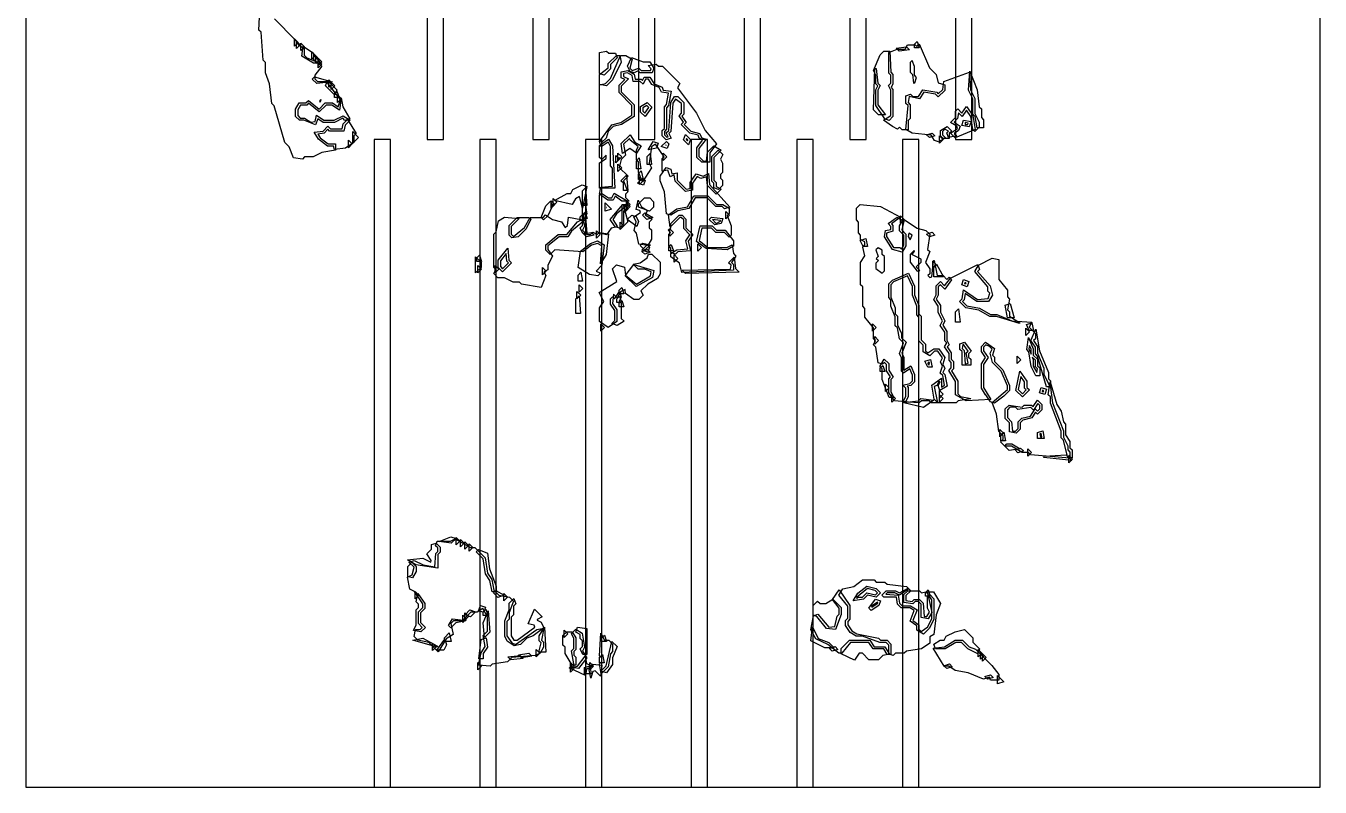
# Model space of a CAD drawing. Header units: millimetres. Extents: x 0 to 283, y 0 to 283.
# Drawn here: x 0 to 282.8, y 0 to 166.3 of the extents above; entities that cross this region are included whole.
import ezdxf

# ---------------------------------------------------------------- set-up
doc = ezdxf.new("R2010")
doc.units = ezdxf.units.MM
for name, color, linetype in [('CUT_OUTLINE', 5, 'Continuous'), ('CUT_SLOT', 1, 'Continuous'), ('ENG_D', 3, 'Continuous'), ('ENG_K', 2, 'Continuous'), ('ENG_L', 4, 'Continuous')]:
    doc.layers.add(name, color=color, linetype=linetype)

msp = doc.modelspace()

# ---------------------------------------------------------------- linework, layer by layer
at = {"layer": 'CUT_OUTLINE'}
msp.add_lwpolyline([(0, 0), (282.84, 0), (282.84, 282.84), (0, 282.84), (0, 0)], close=True, dxfattribs=at)
at = {"layer": 'CUT_SLOT'}
for points in [[(87.68, 141.42), (91.24, 141.42), (91.24, 282.84), (87.68, 282.84), (87.68, 141.42)], [(110.77, 141.42), (114.34, 141.42), (114.34, 282.84), (110.77, 282.84), (110.77, 141.42)], [(133.87, 141.42), (137.43, 141.42), (137.43, 282.84), (133.87, 282.84), (133.87, 141.42)], [(156.96, 141.42), (160.52, 141.42), (160.52, 282.84), (156.96, 282.84), (156.96, 141.42)], [(180.05, 141.42), (183.62, 141.42), (183.62, 282.84), (180.05, 282.84), (180.05, 141.42)], [(203.15, 141.42), (206.71, 141.42), (206.71, 282.84), (203.15, 282.84), (203.15, 141.42)], [(76.13, 0), (79.69, 0), (79.69, 141.42), (76.13, 141.42), (76.13, 0)], [(99.22, 0), (102.79, 0), (102.79, 141.42), (99.22, 141.42), (99.22, 0)], [(122.32, 0), (125.88, 0), (125.88, 141.42), (122.32, 141.42), (122.32, 0)], [(145.41, 0), (148.98, 0), (148.98, 141.42), (145.41, 141.42), (145.41, 0)], [(168.51, 0), (172.07, 0), (172.07, 141.42), (168.51, 141.42), (168.51, 0)], [(191.6, 0), (195.16, 0), (195.16, 141.42), (191.6, 141.42), (191.6, 0)]]:
    msp.add_lwpolyline(points, close=True, dxfattribs=at)
at = {"layer": 'ENG_D'}
for points in [[(59.49, 162.63), (58.69, 161.83), (58.69, 163.44), (59.49, 162.63)], [(59.16, 161.36), (59.16, 162.97), (59.97, 162.16), (59.16, 161.36)], [(60.91, 161.69), (60.1, 160.89), (60.1, 162.5), (60.91, 161.69)], [(60.63, 161.87), (62.63, 160.45), (64.35, 158.16), (62.87, 158.16), (60.32, 159.68), (60.63, 161.87)], [(193.07, 161.05), (190.84, 160.73), (190.18, 161.39), (192.42, 161.71), (193.07, 161.05)], [(194.22, 161.46), (194.22, 162.26), (194.79, 162.84), (195.25, 161.46), (194.22, 161.46)], [(64.68, 157.92), (63.88, 157.12), (63.88, 158.73), (64.68, 157.92)], [(129.07, 159.81), (129.83, 159.81), (130.12, 158.36), (128.18, 154.48), (126.89, 153.19), (125.39, 153.48), (125.39, 155.68), (127.28, 157.1), (127.28, 158.02), (129.07, 159.81)], [(132.95, 156.02), (132.06, 156.31), (131.5, 157.44), (132.34, 159.4), (134.87, 158.39), (136.37, 158.39), (137.2, 157.01), (136.88, 156.03), (134.25, 156.03), (133.83, 156.46), (132.95, 156.02)], [(185.73, 152.32), (186.15, 153.16), (185.73, 153.58), (185.73, 155.51), (185.24, 156.5), (186.71, 159.94), (187.52, 160.75), (188.79, 160.75), (189.03, 156.14), (189.5, 155.66), (189.5, 153.62), (189.08, 152.78), (189.5, 152.36), (189.5, 146.51), (188.63, 145.63), (187.7, 145.94), (185.73, 148.89), (185.73, 152.32)], [(130.09, 137.09), (129.66, 135.37), (131.62, 133.41), (130.62, 132.41), (131.56, 130.05), (131.05, 129.54), (131.05, 128.79), (131.86, 127.99), (130.27, 127.99), (128.78, 129.05), (128.37, 128.22), (127.2, 128.22), (125.37, 129.53), (125.67, 131.03), (128.22, 131.27), (128.22, 135.2), (127.75, 135.67), (127.75, 139.95), (127.32, 140.81), (127.25, 140.88), (125.74, 139.88), (125.37, 140.99), (128.08, 144.69), (130.01, 145.18), (132.46, 146.74), (132.46, 148.87), (129.64, 151.69), (129.64, 153.3), (130.89, 154.56), (130.11, 154.95), (130.11, 156.23), (131.56, 156.52), (132.91, 155.71), (133.13, 154.62), (134.45, 154.62), (134.76, 154.31), (135.15, 155.09), (136.36, 155.09), (137.34, 153.63), (139.02, 152.91), (139.24, 152.24), (140.99, 151.99), (140.46, 148.85), (140.01, 148.39), (140.01, 143.68), (139.54, 143.21), (139.54, 142.46), (140.07, 141.93), (140.38, 142.03), (139.96, 142.88), (140.49, 143.41), (140.95, 149.51), (141.76, 150.85), (142.46, 150.85), (143.78, 149.53), (143.78, 146.98), (143.37, 146.58), (144.32, 145.16), (143.88, 144.72), (145.31, 143.28), (147.24, 142.8), (147.72, 141.85), (148.64, 141.54), (147.08, 139.46), (147.08, 137.75), (148.12, 136.71), (148.75, 136.71), (148.97, 138.7), (150.34, 140.07), (151.94, 139.11), (150.38, 137.55), (150.38, 132.56), (150.85, 132.09), (150.85, 131.2), (151.95, 130.64), (150.85, 129.54), (148.97, 131.41), (148.76, 133.33), (147.53, 132.92), (146.68, 133.34), (145.66, 131.92), (145.66, 130.39), (144.17, 130.09), (141.91, 132.35), (141.71, 133.76), (140.81, 133.31), (140.32, 134.79), (139.06, 134.53), (139.06, 137.28), (139.47, 137.68), (137.58, 140.4), (136.69, 139.86), (136.24, 136.28), (136.74, 135.28), (134.78, 132.2), (133.88, 134.3), (133.88, 136.61), (133.41, 137.08), (133.41, 139.12), (133.82, 139.94), (132.03, 141.28), (131.89, 141.69), (130.6, 140.4), (131.07, 138.04), (130.11, 137.08), (130.09, 137.09)], [(200.96, 141.85), (199.43, 140.93), (198.54, 141.23), (197.85, 142.38), (193.67, 142.84), (192.32, 143.65), (192.8, 148.88), (192.33, 149.34), (192.33, 151.02), (193.34, 151.35), (193.84, 150.85), (195.04, 150.85), (195.99, 152.29), (199.05, 151.78), (199.4, 151.42), (200.36, 152.37), (200.6, 154.09), (206.22, 156.13), (206.47, 152.33), (207.42, 150.43), (207.42, 147.13), (208.36, 145.25), (208.36, 144.15), (207.42, 143.21), (206.96, 143.67), (206.49, 146.51), (205.54, 147.84), (204.63, 146.47), (203.81, 147.29), (203.63, 146.02), (202.84, 145.23), (204.16, 144.35), (203.84, 143.39), (202.85, 142.79), (203.42, 142.22), (201.6, 141.86), (201.26, 142.9), (201.62, 143.26), (200.85, 143.72), (200.35, 143.21), (200.35, 142.46), (200.96, 141.85)], [(66.94, 154.07), (66.93, 154.04), (63.55, 153.67), (62.6, 154.62), (63.1, 155.12), (66.94, 154.07)], [(65.49, 153.14), (65.89, 154.35), (67.92, 152.33), (67.51, 151.12), (65.49, 153.14)], [(64.98, 145.19), (63.77, 146), (63.31, 144.65), (60.77, 145.66), (59.77, 145.66), (58.93, 146.51), (58.93, 148.09), (59.73, 149.44), (61.18, 149.44), (61.74, 149.99), (64.09, 148.1), (65.43, 149.44), (67.01, 149.44), (68.23, 148.62), (68.88, 150.59), (69.28, 148.58), (70.83, 146), (69.7, 145.63), (69.25, 146.08), (67.47, 145.19), (64.98, 145.19)], [(67.41, 151.42), (67.99, 151.99), (68.44, 150.61), (67.41, 150.61), (67.41, 151.42)], [(68.92, 150.38), (68.12, 149.57), (68.12, 151.18), (68.92, 150.38)], [(135.26, 147.21), (136.16, 148.47), (135.73, 148.9), (134.82, 148.36), (134.82, 147.65), (135.26, 147.21)], [(72.19, 142.8), (71.65, 142.27), (71.65, 140.83), (69.85, 139.54), (67.48, 139.28), (67.24, 140.01), (65.92, 140.01), (63.93, 141.5), (63.02, 143.02), (64.94, 143.29), (66, 144.35), (66.57, 143.78), (69.1, 143.78), (69.32, 144.84), (70.28, 145.8), (72.19, 142.8)], [(206.55, 145.37), (206.16, 144.21), (204.52, 144.54), (204.9, 145.7), (206.55, 145.37)], [(144.62, 141.15), (144.69, 141.36), (144.35, 141.69), (144.28, 141.49), (144.62, 141.15)], [(139.87, 140.24), (139.92, 140.24), (139.9, 140.28), (139.87, 140.24)], [(129.77, 137.41), (129.64, 137.55), (129.5, 137.41), (129.77, 137.41)], [(134.11, 133.27), (134.92, 132.46), (134.11, 131.66), (134.11, 133.27)], [(121.62, 130.21), (122.29, 130.87), (122.58, 127.04), (121.62, 127.04), (121.62, 130.21)], [(112.62, 124.39), (113.64, 126.94), (114.65, 127.95), (115.04, 126.79), (114.04, 124.78), (113.14, 123.88), (112.62, 124.39)], [(127.95, 126.23), (126.57, 125.77), (126.57, 127.61), (127.95, 126.23)], [(131.29, 126.47), (131.29, 128.08), (132.09, 127.28), (131.29, 126.47)], [(133.92, 118.58), (133.43, 121.03), (132.91, 121.55), (133.39, 123.48), (132.87, 124.53), (134.31, 125.49), (134.16, 125.91), (133.37, 126.18), (133.78, 128.23), (134.53, 126.74), (135.84, 125.95), (135.36, 125), (136.84, 124.02), (136.24, 123.41), (136.24, 122.19), (136.71, 121.72), (136.71, 119.67), (135.89, 118.3), (133.92, 118.58)], [(152.64, 121.15), (150.75, 121.15), (149.81, 122.09), (147.74, 122.09), (147.11, 119.36), (149.04, 117.85), (153.15, 117.85), (154.34, 118.44), (154.61, 116.55), (155.16, 116), (154.22, 114.58), (154.62, 114.18), (154.62, 112.91), (143.36, 112.42), (142.86, 114.41), (140.95, 115.85), (140.95, 116.57), (142.29, 117.37), (144.66, 117.59), (144.23, 119.31), (145.12, 120.65), (143.78, 122), (143.78, 123.88), (143.21, 124.45), (142.93, 124.45), (140.77, 122.29), (140.46, 125.03), (142.27, 126.32), (144.57, 126.78), (146, 129.16), (149.06, 129.16), (150.95, 127.28), (152.33, 127.28), (153.68, 126.47), (153.68, 125.3), (153.25, 124.87), (154.15, 122.61), (154.15, 120.58), (153.68, 120.11), (152.64, 121.15)], [(110.36, 124.03), (109.32, 121.95), (107.6, 120.23), (106.22, 119.95), (105.59, 120.58), (105.59, 122.66), (107.38, 124.45), (109.93, 124.45), (110.36, 124.03)], [(122.66, 124.22), (121.62, 124.22), (121.62, 125.02), (122.2, 125.59), (122.66, 124.22)], [(130.47, 127.28), (131.15, 127.28), (131.62, 126.81), (130.58, 125.77), (130.58, 122.94), (129.7, 122.06), (128.78, 122.37), (127.69, 124), (130.47, 127.28)], [(192.33, 120.78), (192.33, 118.26), (191.5, 116.87), (189.36, 117.41), (187.61, 120.16), (187.89, 121.59), (189.03, 121.82), (189.03, 122.47), (188.43, 123.07), (190.44, 124.5), (191.9, 123.62), (191.42, 121.69), (192.33, 120.78)], [(123.93, 121.2), (124.88, 120.73), (125.31, 121.17), (127.3, 120.88), (126.8, 116.36), (125.55, 114.28), (125.85, 118.2), (124.89, 118.77), (123.62, 118.35), (121.69, 116.9), (115.58, 117.37), (114.55, 116.34), (113.61, 117.28), (113.61, 118.43), (116.35, 120.68), (118.21, 120.68), (120.53, 123.46), (121.79, 124.09), (122.11, 122.53), (121.67, 121.67), (122.66, 120.68), (123.41, 120.68), (123.93, 121.2)], [(140.71, 121.96), (141.52, 121.15), (140.71, 120.35), (140.71, 121.96)], [(150.02, 123.97), (150.89, 123.1), (151.79, 123.64), (151.79, 123.77), (150.02, 123.97)], [(183.9, 118.09), (182.99, 118.09), (182.34, 119.4), (183.56, 119.81), (183.9, 118.09)], [(196.85, 120.78), (198.05, 121.18), (198.66, 120.58), (197.45, 120.17), (196.85, 120.78)], [(98.52, 115.59), (99.1, 116.17), (99.56, 114.79), (98.52, 114.79), (98.52, 115.59)], [(105.58, 115.13), (106.16, 114.55), (104.18, 112.57), (103.24, 113.51), (103.24, 115.1), (105.29, 117.75), (105.58, 115.13)], [(135.91, 116.85), (134.62, 117.28), (135.76, 118.42), (136.27, 117.91), (135.91, 116.85)], [(141.05, 118.52), (141.51, 117.14), (140.48, 117.14), (140.48, 117.95), (141.05, 118.52)], [(103.34, 113.14), (102.53, 112.33), (102.53, 113.94), (103.34, 113.14)], [(112.9, 113.47), (113.71, 112.67), (112.9, 111.86), (112.9, 113.47)], [(133.37, 109.31), (130.97, 111.7), (132.85, 114.12), (137.22, 112.83), (136.92, 111.34), (133.37, 109.31)], [(198.23, 113.28), (198.23, 114.88), (199.03, 114.08), (198.23, 113.28)], [(211.14, 83.98), (214.49, 86.85), (214.49, 87.63), (213.11, 90.85), (211.21, 92.75), (210.7, 94.78), (211.14, 95.65), (210.58, 96.21), (209.82, 96.59), (209.3, 96.07), (209.3, 95.3), (210.29, 93.81), (209.3, 92.32), (209.3, 87.28), (210.89, 84.64), (205.48, 84.38), (203.18, 85.66), (203.18, 88.56), (201.7, 91.02), (202.23, 91.55), (202.23, 92.77), (201.76, 93.24), (201.76, 94.68), (200.78, 96.15), (201.24, 97.06), (200.82, 97.48), (200.82, 99.39), (199.84, 100.86), (200.32, 101.82), (199.4, 103.65), (199.4, 105.05), (198.43, 106.52), (198.93, 107.54), (198.93, 109.46), (199.88, 110.41), (200.79, 109.49), (202.08, 111.2), (208.03, 114.18), (208.39, 113.07), (207.97, 112.65), (210.7, 109.48), (211.21, 107.44), (210.38, 106.07), (207.82, 106.07), (205.24, 107.78), (205.05, 106.43), (204.69, 106.07), (205.65, 105.11), (208.44, 104.64), (210.78, 103.24), (212.18, 103.24), (215.49, 101.82), (219.81, 101.57), (219.25, 100.46), (220.62, 99.09), (220.62, 97.95), (220.21, 97.55), (221.09, 96.24), (221.09, 94.8), (222.5, 91.5), (222.5, 90.09), (223.91, 87.28), (224.38, 83.97), (226.75, 77.83), (226.75, 76.42), (227.69, 74.54), (227.69, 73.64), (228.16, 73.17), (228.16, 71.87), (219.57, 72.6), (219.11, 73.07), (217.72, 73.07), (215.37, 74.48), (213.92, 74.48), (212.98, 75.42), (213.55, 75.99), (213.55, 76.74), (212.62, 77.67), (212.14, 81.49), (211.14, 83.98)], [(200.51, 111.49), (198.46, 111.49), (198.46, 113.71), (198.99, 114.23), (200.51, 111.49)], [(200.85, 91.45), (200.4, 90.56), (200.8, 90.15), (201.32, 87.56), (199.74, 86.62), (199.39, 87.7), (199.78, 88.49), (199.52, 88.57), (199.1, 87.72), (198.5, 87.52), (199.22, 83.91), (197.89, 83.91), (197.42, 84.38), (195.73, 84.38), (195.25, 83.9), (191.73, 84.17), (192.33, 85.38), (192.33, 87.11), (191.62, 87.83), (193.16, 88.13), (193.75, 88.72), (193.75, 89.99), (193.17, 91.33), (191.83, 90.44), (191.39, 90.88), (191.39, 93.75), (190.9, 94.74), (191.82, 97.05), (190.94, 97.94), (190.47, 100.29), (189.98, 100.78), (189.98, 102.72), (189.03, 105.08), (189.03, 106.44), (188.56, 106.91), (188.56, 109.93), (189.37, 110.74), (192.92, 112.27), (194.22, 109.42), (194.22, 107.53), (195.16, 105.17), (195.16, 103.34), (195.63, 102.86), (195.63, 97.68), (196.58, 96.74), (196.58, 95.32), (197.08, 94.82), (198.39, 95.7), (199.53, 95.7), (200.84, 93.85), (200.37, 92.41), (200.85, 91.45)], [(127.75, 105.52), (127.75, 106.64), (128.22, 107.11), (128.66, 106.67), (129.71, 108.25), (130.13, 106.99), (129.69, 106.11), (130.11, 105.69), (130.11, 102.39), (130.72, 101.78), (129.19, 100.86), (128.02, 101.25), (128.69, 101.92), (128.69, 104.11), (127.75, 105.52)], [(130.21, 109.1), (130.67, 107.72), (129.64, 107.72), (129.64, 108.52), (130.21, 109.1)], [(205.21, 109.9), (205.47, 109.99), (205.38, 110.25), (205.12, 110.16), (205.21, 109.9)], [(215.98, 102.53), (214.53, 102.53), (213.98, 105.28), (215.12, 105.66), (215.98, 102.53)], [(185.03, 99.6), (185.03, 101.21), (185.83, 100.41), (185.03, 99.6)], [(186.3, 97.58), (185.5, 96.78), (185.5, 98.39), (186.3, 97.58)], [(204.61, 95.77), (205.05, 95.33), (205.28, 92.44), (205.96, 92.58), (205.51, 94.83), (205.93, 95.25), (204.94, 96.64), (204.78, 96.64), (204.61, 95.77)], [(219.67, 94.56), (219.67, 95.65), (219.32, 96.48), (219.21, 95.72), (219.67, 94.56)], [(189.57, 89.54), (189.03, 89), (189.03, 86.32), (189.65, 85.09), (188.63, 85.09), (187.15, 89.05), (187.15, 91.35), (186.62, 91.89), (187.57, 93.48), (188.56, 92.49), (188.56, 91.05), (189.57, 89.54)], [(219.93, 93.93), (220.15, 93.38), (220.15, 91.98), (220.95, 90.53), (221.07, 91.37), (220.62, 91.83), (220.62, 93.24), (219.93, 93.93)], [(197.08, 92.46), (197.37, 92.17), (197.48, 92.71), (197.2, 92.8), (197.08, 92.46)], [(217.44, 89.69), (216.87, 86.82), (217.79, 85.89), (218.63, 86.74), (218.26, 87.11), (218.26, 88.55), (217.44, 89.69)], [(189.27, 84.05), (189.27, 85.66), (190.07, 84.85), (189.27, 84.05)], [(199.64, 84.99), (199.64, 86.6), (200.44, 85.8), (199.64, 84.99)], [(200.44, 84.85), (199.64, 84.05), (199.64, 85.66), (200.44, 84.85)], [(222.44, 86.42), (222.35, 86.68), (222.09, 86.59), (222.18, 86.33), (222.44, 86.42)], [(219.59, 82.95), (216.77, 82.48), (216.28, 82.97), (215.06, 82.97), (214.49, 82.4), (214.49, 80.71), (215.42, 79.78), (215.64, 77.78), (216.28, 77.78), (216.85, 78.35), (216.85, 79.76), (217.67, 80.59), (219.53, 81.05), (220.58, 82.63), (221.09, 82.12), (221.56, 82.59), (221.56, 83.34), (221.13, 83.78), (220.18, 82.36), (219.59, 82.95)], [(222, 76.53), (221.85, 77.24), (221.6, 77.15), (221.74, 76.44), (222, 76.53)], [(227.92, 70.85), (227.92, 72.46), (228.73, 71.65), (227.92, 70.85)], [(84.83, 48.01), (83.71, 49.13), (84.87, 49.52), (86.81, 48.55), (89.35, 48.12), (89.57, 51.02), (90.04, 51.48), (90.04, 52.23), (89.53, 52.73), (89.87, 53.74), (92.81, 53.74), (93.82, 54.24), (97.17, 52.33), (98.15, 52.33), (100.4, 50.08), (100.87, 46.76), (101.81, 45.35), (102.28, 43.01), (103.35, 41.94), (105.71, 41.47), (106.58, 40.6), (105.59, 38.14), (105.59, 36.67), (105.12, 36.2), (105.12, 33.07), (106.22, 31.53), (106.99, 31.15), (111.63, 34.4), (113.2, 34.71), (112.69, 32.13), (113.14, 31.68), (113.14, 30.58), (112.36, 29.28), (111.32, 28.76), (106.17, 28.29), (105.23, 27.35), (101.93, 26.88), (101.44, 26.39), (98.95, 26.66), (99.48, 29.32), (100.39, 30.69), (99.92, 33.08), (100.88, 34.04), (100.88, 37.18), (99.86, 39.02), (98.59, 38.18), (97.21, 38.18), (95.32, 36.3), (93.44, 36.3), (92.89, 35.75), (93.36, 33.36), (91.86, 32.36), (90.08, 29.56), (88.04, 31.6), (85.68, 32.07), (84.83, 32.92), (85.13, 34.41), (86.17, 34.41), (86.64, 34.88), (85.8, 35.73), (85.8, 38.28), (86.74, 39.22), (86.74, 40), (84.93, 42.71), (83.94, 43.21), (83.41, 45.86), (84.41, 46.36), (84.83, 48.01)], [(178.3, 29.23), (177.64, 29.23), (175.24, 31.15), (172.6, 32.35), (171.58, 34.38), (172.09, 37.42), (173.08, 37.75), (175.46, 34.9), (176.81, 35.09), (177.27, 37.36), (177.72, 37.81), (177.72, 39.05), (176.25, 41.01), (177.72, 43.07), (180.08, 39.67), (180.08, 36.67), (179.61, 36.2), (179.61, 35.43), (180.48, 34.12), (181.58, 33.46), (186.32, 32.51), (186.77, 32.06), (188.19, 32.06), (189.03, 31.21), (189.03, 28.99), (188.19, 28.99), (187.49, 30.17), (185.14, 30.17), (184.19, 31.58), (180.19, 31.58), (178.3, 29.23)], [(185.85, 43.35), (186.77, 42.43), (185.81, 41.46), (183.92, 41.93), (183.02, 41.03), (180.8, 40.71), (181.78, 42.35), (183.8, 43.86), (185.85, 43.35)], [(194.69, 34.28), (194.69, 35.23), (193.22, 36.21), (194.16, 38.56), (193.21, 39.13), (191.29, 39.13), (190.46, 39.96), (190.24, 41.48), (187.52, 41.48), (187.05, 41.96), (187.99, 42.9), (190.03, 42.9), (190.92, 42.45), (192.85, 43.42), (193.37, 42.9), (192.33, 41.86), (192.33, 40.75), (193.66, 40.56), (194.12, 41.01), (195.26, 41.01), (196.1, 40.17), (196.32, 37.24), (196.91, 37.24), (197.49, 38.19), (197.05, 39.07), (197.05, 41.58), (197.52, 42.05), (198.46, 41.11), (198.46, 36.71), (197.48, 34.74), (196.14, 33.41), (194.69, 34.28)], [(197.15, 43.1), (197.61, 41.72), (196.58, 41.72), (196.58, 42.52), (197.15, 43.1)], [(186.74, 40.69), (186.4, 39.68), (184.76, 38.59), (184.25, 39.1), (185.64, 41.06), (186.74, 40.69)], [(118.42, 33.47), (117.62, 32.66), (117.62, 34.27), (118.42, 33.47)], [(119.25, 29.78), (119.74, 30.27), (119.74, 32.47), (119.21, 33.52), (120.17, 34.47), (121.6, 33.62), (122.1, 30.6), (121.66, 29.72), (122.62, 28.27), (120.78, 25.9), (119.02, 26.25), (119.72, 26.95), (119.25, 29.78)], [(125.39, 28.66), (125.68, 33.66), (126.48, 32.06), (127.38, 32.06), (128.22, 31.21), (128.22, 29.6), (127.74, 29.11), (127.26, 26.29), (125.7, 24.72), (125.38, 26.95), (125.87, 27.44), (125.87, 28.19), (125.39, 28.66)], [(205.94, 24.99), (203.09, 25.47), (201.69, 26.4), (200.68, 26.4), (198.31, 30.36), (200.74, 30.63), (203.11, 32.06), (204.69, 32.06), (206.13, 30.61), (207.55, 30.14), (211.13, 26.55), (212.6, 24.59), (212.6, 23.33), (210.78, 23.33), (210.57, 23.98), (209.29, 23.55), (205.94, 24.99)], [(98.76, 25.59), (98.76, 27.2), (99.56, 26.4), (98.76, 25.59)], [(119.03, 25.12), (119.03, 26.73), (119.83, 25.93), (119.03, 25.12)], [(123.56, 24.75), (122.09, 24.75), (122.09, 26.1), (123.22, 26.47), (123.56, 24.75)], [(124.08, 26.4), (123.27, 25.59), (123.27, 27.2), (124.08, 26.4)]]:
    msp.add_lwpolyline(points, close=True, dxfattribs=at)
at = {"layer": 'ENG_K'}
for points in [[(62.46, 159), (62.46, 160.61), (63.27, 159.81), (62.46, 159)], [(62.93, 158.53), (62.93, 160.14), (63.74, 159.33), (62.93, 158.53)], [(63.4, 158.06), (63.4, 159.67), (64.21, 158.86), (63.4, 158.06)], [(63.88, 157.59), (63.88, 159.2), (64.68, 158.39), (63.88, 157.59)], [(130.58, 155.84), (130.58, 155.24), (131.68, 154.69), (130.11, 153.11), (130.11, 151.89), (132.94, 149.06), (132.94, 146.48), (130.2, 144.74), (128.34, 144.27), (127.25, 143.18), (126.78, 141.77), (125.87, 140.85), (125.39, 141.32), (125.39, 153.4), (126.69, 153.66), (127.79, 154.76), (129.95, 159.81), (131.12, 159.81), (132.5, 158.98), (132.02, 157.05), (132.53, 156.54), (133.94, 157.01), (134.45, 156.51), (136.54, 156.51), (136.67, 156.91), (135.99, 157.59), (137.73, 157.94), (138.22, 157.45), (139.16, 157.45), (142.89, 153.72), (142.4, 152.76), (146.57, 147.2), (148.46, 143.44), (150.91, 140.49), (149.44, 138.51), (149.44, 136.47), (147.69, 136.47), (146.61, 137.55), (146.61, 139.61), (147.9, 141.34), (147.12, 141.73), (146.9, 142.4), (145.07, 142.86), (143.21, 144.72), (143.71, 145.22), (142.77, 146.64), (143.31, 147.18), (143.31, 149.31), (141.96, 150.27), (141.42, 149.36), (140.94, 143.2), (140.53, 142.79), (141.05, 141.76), (139.94, 141.39), (139.06, 142.27), (139.06, 143.4), (139.54, 143.88), (139.54, 148.59), (140.02, 149.08), (140.44, 151.59), (138.91, 151.81), (138.42, 152.79), (136.78, 153.49), (136.1, 154.62), (135.44, 154.62), (134.89, 153.52), (134.25, 154.15), (132.74, 154.15), (132.49, 155.42), (131.48, 156.02), (130.58, 155.84)], [(186.19, 153.79), (186.73, 153.25), (186.2, 152.21), (186.2, 149.04), (187.85, 146.84), (186.34, 146.84), (185.26, 147.93), (185.53, 156.97), (185.84, 156.98), (186.19, 153.79)], [(66.23, 152.87), (66.23, 154.48), (67.04, 153.68), (66.23, 152.87)], [(66.7, 152.4), (66.7, 154.01), (67.51, 153.21), (66.7, 152.4)], [(136.78, 148.52), (135.32, 146.48), (134.35, 147.45), (134.35, 148.63), (135.8, 149.5), (136.78, 148.52)], [(71.42, 143.17), (72.69, 141.89), (71.42, 140.62), (71.42, 143.17)], [(198.05, 142.87), (198.66, 142.26), (197.45, 141.86), (196.85, 142.47), (198.05, 142.87)], [(70.47, 141.28), (71.28, 140.48), (70.47, 139.67), (70.47, 141.28)], [(140.16, 139.47), (138.86, 139.9), (140.01, 141.05), (140.51, 140.54), (140.16, 139.47)], [(128.93, 137.98), (129.73, 137.18), (128.93, 136.37), (128.93, 137.98)], [(129.4, 136.85), (129.4, 138.45), (130.21, 137.65), (129.4, 136.85)], [(136.4, 138.39), (136.74, 136), (135.76, 136), (135.76, 137.75), (136.4, 138.39)], [(134.97, 131.46), (133.68, 131.89), (134.82, 133.03), (135.33, 132.53), (134.97, 131.46)], [(148, 133.43), (149.16, 134.01), (149.43, 131.62), (153.86, 126.7), (152.67, 126.3), (152.17, 126.81), (150.75, 126.81), (148.87, 128.69), (146.27, 128.69), (144.87, 126.36), (142.46, 125.88), (140.98, 124.9), (140.02, 125.22), (139.54, 130.05), (138.59, 132.42), (138.59, 133.48), (139.92, 135.34), (140.92, 135), (141.13, 133.92), (142.36, 134.17), (142.36, 132.56), (144.33, 130.6), (145.19, 130.77), (145.19, 132.07), (146.52, 133.92), (148, 133.43)], [(125.83, 129.7), (127.35, 128.69), (128.08, 128.69), (128.6, 129.73), (131.25, 128.14), (131.56, 127.2), (129.1, 125.23), (128.27, 123.98), (129.32, 122.4), (127.89, 122.12), (126.92, 120.65), (125.39, 120.96), (125.39, 129.26), (125.83, 129.7)], [(133.88, 127.38), (135.2, 128.69), (136.33, 128.69), (137.18, 127.85), (137.18, 126.71), (136.3, 125.83), (133.88, 126.64), (133.88, 127.38)], [(121.1, 122.14), (121.64, 122.68), (122.02, 125.4), (122.24, 125.39), (122.58, 120.92), (121.71, 120.92), (121.1, 122.14)], [(126.91, 126.61), (126.9, 126.57), (126.95, 126.57), (126.91, 126.61)], [(134.72, 124.92), (135.26, 125.45), (137.03, 124.39), (135.7, 123.95), (134.72, 124.92)], [(152.97, 125.73), (153.78, 124.92), (152.97, 124.12), (152.97, 125.73)], [(124.22, 120.53), (122.49, 120.19), (121.85, 120.82), (123.59, 121.17), (124.22, 120.53)], [(124.69, 121.48), (125.49, 120.68), (124.69, 119.87), (124.69, 121.48)], [(136.44, 116.81), (135.23, 116.4), (134.62, 117.01), (135.83, 117.41), (136.44, 116.81)], [(142.46, 115.49), (141.66, 114.69), (141.66, 116.3), (142.46, 115.49)], [(98.76, 112.33), (98.76, 113.94), (99.56, 113.14), (98.76, 112.33)], [(154.8, 115.77), (155.08, 113.25), (155.89, 112.44), (144.15, 112.19), (143.46, 112.89), (153.96, 113.13), (154.13, 114), (153.58, 114.55), (154.8, 115.77)], [(129.16, 105.83), (129.16, 106.64), (129.74, 107.21), (130.2, 105.83), (129.16, 105.83)], [(129.64, 104.89), (129.64, 105.69), (130.21, 106.27), (130.67, 104.89), (129.64, 104.89)], [(203.18, 101.59), (203.18, 103.81), (203.83, 104.46), (204.15, 101.59), (203.18, 101.59)], [(218.5, 98.66), (218.5, 100.27), (219.3, 99.47), (218.5, 98.66)], [(206, 94.65), (206, 93.91), (206.48, 93.44), (206.48, 92.16), (204.59, 92.16), (204.59, 95.13), (204.12, 95.6), (204.12, 96.81), (205.15, 97.15), (206.55, 95.2), (206, 94.65)], [(209.75, 97.18), (211.7, 95.79), (211.22, 94.34), (211.66, 93.91), (211.66, 92.96), (213.51, 91.12), (214.96, 87.73), (214.96, 86.64), (213.7, 85.38), (211.7, 83.88), (210.8, 84.18), (209.79, 85.71), (209.73, 85.65), (208.83, 87.14), (208.83, 92.47), (209.73, 93.81), (208.83, 95.15), (208.83, 96.26), (209.75, 97.18)], [(218.72, 95.61), (219.09, 98.21), (220.15, 95.74), (220.15, 94.38), (221.09, 93.44), (221.09, 92.02), (221.56, 91.55), (221.56, 89.8), (220.71, 89.8), (219.68, 91.85), (219.22, 95.11), (218.72, 95.61)], [(216.61, 94.14), (217.42, 93.34), (216.61, 92.53), (216.61, 94.14)], [(217.19, 90.85), (218.73, 88.7), (218.73, 87.31), (219.3, 86.74), (217.79, 85.23), (216.35, 86.66), (217.19, 90.85)], [(191.86, 83.94), (191.87, 84.02), (195.05, 84.37), (195.55, 84.86), (198.39, 84.55), (196.15, 82.95), (191.86, 83.94)], [(221.5, 86.12), (221.88, 87.27), (223.04, 86.89), (222.65, 85.73), (221.5, 86.12)], [(214.39, 74.95), (215.5, 74.95), (217.3, 73.87), (214.88, 73.52), (213.92, 74.48), (214.39, 74.95)], [(216.17, 73.64), (217.38, 74.04), (217.99, 73.44), (216.78, 73.03), (216.17, 73.64)], [(219.77, 73.07), (218.97, 72.26), (218.97, 73.87), (219.77, 73.07)], [(227.31, 72.6), (228.57, 71.35), (222.5, 72.02), (222.51, 72.28), (227.31, 72.6)], [(94.01, 54.31), (92.95, 53.25), (90.35, 53.63), (92.86, 54.7), (94.01, 54.31)], [(94.05, 52.94), (94.05, 54.54), (94.85, 53.74), (94.05, 52.94)], [(95.79, 53.27), (94.99, 52.46), (94.99, 54.07), (95.79, 53.27)], [(95.93, 51.99), (95.93, 53.6), (96.74, 52.8), (95.93, 51.99)], [(96.87, 51.52), (96.87, 53.13), (97.68, 52.33), (96.87, 51.52)], [(102.77, 43.88), (102.77, 42.66), (101.87, 42.66), (101.37, 45.16), (100.42, 46.58), (99.95, 49.86), (98.43, 51.38), (98.94, 51.9), (100.86, 51.08), (101.35, 47.67), (102.77, 43.88)], [(85.32, 48.18), (85.32, 47.08), (84.49, 45.68), (83.44, 46.03), (83.44, 48.18), (84.38, 49.12), (85.32, 48.18)], [(85.09, 42.76), (85.89, 41.96), (85.09, 41.15), (85.09, 42.76)], [(103.17, 41.45), (102.2, 42.43), (102.73, 42.96), (104.51, 41.89), (103.17, 41.45)], [(189.92, 42.43), (188.19, 42.43), (187.91, 42.15), (190.65, 41.94), (190.91, 40.18), (191.49, 39.6), (193.34, 39.6), (194.75, 38.75), (193.8, 36.39), (195.16, 35.48), (195.16, 34.51), (195.66, 34.01), (197.1, 35.04), (197.99, 36.83), (197.99, 40.94), (196.84, 42.66), (198.36, 42.66), (199.9, 40.09), (198.93, 37.65), (198.45, 33.32), (197.52, 32.85), (197.52, 31.46), (195.72, 30.18), (192.44, 29.71), (191.96, 29.23), (190.07, 29.23), (189.57, 28.72), (188.56, 29.06), (188.56, 31.02), (187.99, 31.58), (186.63, 31.58), (182.86, 33), (181.43, 33), (180.15, 33.77), (179.13, 35.28), (179.13, 36.4), (179.61, 36.87), (179.61, 39.52), (177.67, 41.94), (178.51, 43.34), (180.92, 43.83), (182.83, 45.25), (185.36, 45.25), (185.83, 44.78), (187.72, 44.78), (188.2, 44.3), (192.44, 43.83), (192.93, 43.34), (190.94, 41.92), (189.92, 42.43)], [(181.53, 41.4), (181.59, 41.21), (181.86, 41.48), (182.81, 41.48), (183.78, 42.45), (185.66, 41.98), (186.11, 42.43), (185.61, 42.92), (183.91, 43.35), (181.53, 41.4)], [(86.34, 33.92), (84.74, 34.24), (85.32, 35.41), (85.32, 38.75), (85.8, 39.22), (85.8, 39.97), (85.3, 40.46), (85.67, 42.3), (87.21, 40.14), (87.21, 39.03), (86.27, 38.09), (86.27, 35.92), (87.31, 34.88), (86.34, 33.92)], [(105.22, 41.48), (104.42, 40.68), (104.42, 42.29), (105.22, 41.48)], [(184.83, 39.51), (184.91, 39.27), (186.16, 40.16), (186.08, 40.4), (184.83, 39.51)], [(112.19, 33.06), (113.33, 34.96), (113.62, 29.46), (112.13, 29.46), (112.64, 31.51), (112.19, 31.96), (112.19, 33.06)], [(121.62, 30.74), (121.62, 31.96), (121.15, 32.43), (121.15, 33.32), (120.16, 33.82), (120.52, 34.91), (122.57, 34.62), (122.57, 28.99), (121.71, 28.99), (121.1, 30.22), (121.62, 30.74)], [(174.6, 30.41), (171.57, 31.92), (171.92, 35), (173.18, 32.48), (175.49, 31.55), (176.64, 30.41), (174.6, 30.41)], [(201.11, 32.94), (203.09, 33.93), (205.13, 34.44), (206.95, 32.62), (206.95, 31.68), (208.39, 30.23), (208.03, 29.13), (205.86, 30.21), (204.49, 31.58), (203.24, 31.58), (200.88, 30.17), (198.76, 30.17), (198.41, 31.22), (199.81, 32.06), (200.67, 32.06), (201.11, 32.94)], [(89.99, 30.76), (89.91, 30.57), (84.56, 32.1), (86.78, 32.54), (89.99, 30.76)], [(88.86, 31.45), (89.66, 30.64), (88.86, 29.84), (88.86, 31.45)], [(128.09, 31.81), (129.21, 30.7), (128.22, 28.24), (128.22, 26.79), (126.9, 24.94), (125.66, 25.35), (126.83, 26.52), (128.09, 31.81)], [(125.87, 32.62), (126.44, 33.2), (126.9, 31.82), (125.87, 31.82), (125.87, 32.62)], [(105.32, 28.46), (108.04, 28.77), (108.7, 28.1), (105.98, 27.8), (105.32, 28.46)], [(108.34, 28.27), (107.69, 28.92), (109.92, 29.24), (110.57, 28.59), (108.34, 28.27)], [(112.29, 29.23), (111.49, 28.42), (111.49, 30.03), (112.29, 29.23)], [(122.22, 28.61), (122.54, 27.03), (123.8, 26.4), (122.54, 25.77), (122.27, 24.41), (118.74, 26.02), (120.55, 26.38), (122.22, 28.61)], [(125.39, 28.38), (126.01, 29), (126.39, 27.11), (125.39, 27.11), (125.39, 28.38)], [(176.24, 29.66), (175.63, 30.27), (176.84, 30.68), (177.45, 30.07), (176.24, 29.66)], [(208.93, 29.23), (208.13, 28.42), (208.13, 30.03), (208.93, 29.23)], [(208.6, 27.95), (208.6, 29.56), (209.4, 28.76), (208.6, 27.95)], [(209.87, 28.28), (209.07, 27.48), (209.07, 29.09), (209.87, 28.28)], [(202.43, 26.3), (201.23, 25.89), (200.62, 26.5), (201.82, 26.9), (202.43, 26.3)], [(213.75, 23), (212.37, 22.54), (212.37, 24.37), (213.75, 23)]]:
    msp.add_lwpolyline(points, close=True, dxfattribs=at)
at = {"layer": 'ENG_L'}
msp.add_lwpolyline([(54.31, 167.82), (58.88, 163.25), (59.57, 162.1), (60.81, 161.35), (60.81, 159.9), (61.42, 159.3), (63.77, 158.36), (64.66, 157.47), (63.17, 155.48), (63.17, 154.72), (63.74, 154.15), (65.64, 154.15), (68.84, 149.97), (68.53, 147.85), (66.87, 148.96), (65.62, 148.96), (65.62, 148.96), (64.13, 147.47), (61.77, 149.36), (61.38, 148.96), (60, 148.96), (59.4, 147.96), (59.4, 146.7), (59.97, 146.14), (60.88, 146.14), (62.27, 145.21), (63.2, 145.39), (63.48, 146.76), (65.13, 145.66), (67.36, 145.66), (69.31, 146.64), (70.86, 145.71), (69.75, 144.6), (69.49, 143.31), (66.37, 143.31), (66, 143.68), (65.16, 142.85), (63.79, 142.65), (64.29, 141.82), (66.08, 140.48), (67.65, 140.48), (67.65, 139.1), (64.66, 138.6), (62.75, 137.65), (60.91, 137.65), (60.42, 137.16), (58.52, 137.44), (57.55, 139.87), (56.6, 140.83), (54.24, 148.84), (53.75, 149.33), (53.27, 153.62), (52.33, 155.99), (52.33, 158.29), (51.86, 158.76), (51.39, 164.89), (50.91, 165.37), (51.18, 171.03)], dxfattribs=at)
for points in [[(200.82, 153.38), (200.82, 152.17), (199.4, 150.75), (198.82, 151.34), (196.22, 151.77), (195.27, 150.35), (193, 150.81), (192.82, 149.52), (193.28, 149.06), (193.28, 146.04), (192.8, 145.57), (192.8, 143.54), (191.53, 143.54), (190.92, 144.15), (190.49, 143.73), (189.38, 144.28), (187.44, 145.67), (189.03, 146.73), (189.03, 152.21), (188.51, 153.25), (189.03, 153.78), (189.03, 155.47), (188.56, 155.94), (188.56, 160.43), (190.4, 161.22), (192.19, 161.22), (192.66, 162.16), (194.32, 162.16), (194.69, 161.79), (195.24, 162.34), (197.48, 157.11), (198.91, 155.68), (199.37, 153.86), (200.82, 153.38)], [(127.75, 157.82), (127.75, 156.88), (126.4, 155.53), (125.39, 155.87), (125.39, 160.47), (126.89, 160.77), (127.38, 160.28), (128.86, 160.28), (129.2, 159.27), (127.75, 157.82)], [(193.28, 156.13), (193.74, 155.67), (193.95, 153.76), (194.27, 153.86), (194.66, 155.03), (194.22, 155.47), (194.22, 157.4), (193.67, 158.69), (193.28, 158.29), (193.28, 156.13)], [(208.83, 148.12), (208.83, 146.23), (209.3, 145.76), (209.3, 144.01), (207.93, 144.01), (207.44, 146.49), (206.95, 146.98), (206.95, 150.32), (206, 152.22), (206.32, 156.39), (207.88, 152.32), (208.35, 148.6), (208.83, 148.12)], [(64.55, 149.97), (64.48, 150.18), (64.14, 149.84), (64.21, 149.64), (64.55, 149.97)], [(207.45, 143.63), (203.12, 141.85), (202.1, 142.87), (203.6, 143.87), (203.45, 144.33), (202.09, 145.15), (203.18, 146.23), (203.18, 147.65), (203.65, 148.12), (204.55, 147.21), (205.53, 148.67), (206.93, 146.7), (207.45, 143.63)], [(199.88, 143.44), (201.33, 144.31), (202.33, 143.31), (201.76, 142.74), (201.76, 141.66), (200.48, 141.66), (199.88, 142.27), (199.88, 143.44)], [(205.93, 145.01), (205.3, 145.14), (205.3, 144.72), (205.83, 144.72), (205.93, 145.01)], [(125.39, 130.81), (125.39, 136.36), (126.81, 137.3), (126.81, 138.02), (125.87, 137.08), (125.39, 137.55), (125.39, 140.13), (127.35, 141.53), (128.22, 140.08), (128.71, 130.81), (125.39, 130.81)], [(130.4, 138.43), (130.09, 140.56), (132.03, 142.5), (133.1, 140.89), (134.44, 140.09), (133.48, 138.5), (131.99, 139.49), (130.4, 138.43)], [(144.15, 142.56), (145.23, 141.49), (144.82, 140.28), (143.74, 141.36), (144.15, 142.56)], [(199.64, 142.23), (200.44, 141.42), (199.64, 140.62), (199.64, 142.23)], [(138.18, 140.63), (137.83, 139.57), (136, 139.2), (137.07, 141), (138.18, 140.63)], [(151.32, 139.16), (152.31, 138.17), (151.82, 137.18), (152.26, 136.29), (152.26, 134.25), (151.79, 133.78), (151.79, 133.03), (152.26, 132.56), (152.26, 131.42), (151.38, 130.55), (150.38, 130.88), (150.38, 131.9), (149.91, 132.37), (149.91, 137.75), (151.32, 139.16)], [(129.4, 136.1), (130.21, 135.29), (129.4, 134.49), (129.4, 136.1)], [(133.41, 136.8), (134.05, 137.44), (134.39, 135.06), (133.41, 135.06), (133.41, 136.8)], [(140.1, 137.65), (139.3, 136.85), (139.3, 138.45), (140.1, 137.65)], [(131.54, 130.34), (130.58, 130.34), (130.58, 131.9), (130.01, 132.46), (131.24, 133.69), (131.54, 130.34)], [(134.87, 132.7), (133.88, 132.7), (133.88, 133.98), (134.5, 134.59), (134.87, 132.7)], [(122.6, 131.21), (121.65, 126.44), (121, 129.03), (120.14, 128.52), (119.38, 127.25), (115.55, 128.13), (118.26, 129.64), (119.12, 129.64), (119.56, 130.52), (121.6, 131.54), (122.6, 131.21)], [(115.59, 127.28), (114.79, 126.47), (114.79, 128.08), (115.59, 127.28)], [(115.26, 128.56), (116.06, 127.75), (115.26, 126.95), (115.26, 128.56)], [(121.62, 125.16), (121.62, 126.91), (122.26, 127.54), (122.6, 125.16), (121.62, 125.16)], [(130.34, 127.26), (130.5, 127.28), (131.55, 123.44), (130.34, 122.23), (130.34, 127.26)], [(131.29, 126), (131.29, 127.61), (132.09, 126.81), (131.29, 126)], [(201.36, 96.14), (202.23, 94.82), (202.23, 93.44), (202.7, 92.96), (202.7, 91.35), (202.29, 90.94), (203.65, 88.69), (203.65, 85.89), (204.23, 85.31), (206.48, 84.86), (206.47, 84.78), (203.76, 84.39), (203.27, 83.91), (199.31, 83.91), (198.48, 84.74), (197.97, 87.79), (200.11, 89.32), (200.11, 87.39), (200.79, 87.8), (200.37, 89.92), (199.84, 90.45), (200.33, 91.91), (199.85, 92.87), (200.31, 93.79), (199.28, 95.22), (198.56, 95.22), (197.56, 94.22), (196.1, 95.09), (196.1, 96.54), (195.16, 97.48), (195.16, 102.67), (194.69, 103.14), (194.69, 105.08), (193.75, 107.43), (193.75, 109.31), (192.69, 111.65), (189.64, 110.35), (189.03, 109.74), (189.03, 107.05), (189.98, 104.7), (189.98, 103.34), (190.45, 102.86), (190.45, 100.94), (191.39, 99.05), (191.39, 98.15), (192.37, 97.17), (191.41, 94.76), (191.86, 93.87), (191.86, 91.08), (191.89, 91.05), (193.38, 92.04), (194.22, 90.09), (194.22, 88.53), (193.39, 87.7), (192.58, 87.54), (192.8, 87.31), (192.8, 85.27), (192.23, 84.13), (189.85, 84.39), (188.56, 86.19), (188.56, 89.19), (188.97, 89.6), (188.09, 90.91), (188.09, 92.3), (187.62, 92.77), (187.21, 92.36), (186.23, 92.69), (185.75, 96.06), (185.21, 96.59), (185.68, 97.53), (185.26, 97.95), (185.26, 100.33), (183.38, 102.68), (183.38, 104.55), (182.9, 105.03), (182.9, 109.27), (182.43, 109.74), (182.43, 114.62), (183.36, 116.01), (182.88, 117.92), (183.38, 118.42), (183.38, 119.12), (182.43, 119.59), (182.43, 120.58), (181.96, 121.05), (181.96, 123.41), (181.49, 123.88), (181.49, 126.43), (182.35, 127.29), (186.75, 126.8), (191.12, 124.49), (189.16, 123.01), (189.5, 122.66), (189.5, 121.45), (188.09, 120.98), (188.09, 120.28), (189.63, 117.85), (191.02, 117.85), (191.34, 117.52), (191.86, 118.39), (191.86, 120.58), (190.92, 121.52), (190.92, 122.63), (191.79, 124.08), (194.79, 122.08), (196.7, 121.6), (197.53, 120.76), (197.06, 117.46), (197.56, 116.97), (196.6, 114.58), (197.52, 113.21), (197.52, 112.1), (197.14, 111.72), (197.58, 111.29), (198, 111.43), (198.33, 115.02), (198.47, 115.02), (199.13, 111.72), (200.44, 111.72), (201.29, 110.88), (201.76, 111.35), (202.3, 110.81), (200.85, 108.77), (199.88, 109.74), (199.4, 109.27), (199.4, 107.42), (198.97, 106.55), (199.88, 105.19), (199.88, 103.76), (200.85, 101.82), (200.38, 100.9), (201.29, 99.54), (201.29, 97.64), (201.81, 96.59), (201.36, 96.14)], [(118.34, 122.68), (118.6, 124.5), (121.27, 123.96), (121.74, 123.49), (119.21, 121.46), (118.46, 120.21), (116.52, 120.21), (114.08, 118.21), (114.08, 117.45), (115.06, 115.98), (114.08, 114.02), (114.08, 112.99), (113.22, 112.56), (113.63, 111.73), (112.58, 109.1), (108.31, 109.85), (107.85, 110.31), (106.48, 110.31), (104.6, 111.25), (103.14, 111.25), (102.24, 112.15), (102.72, 113.09), (102.29, 113.51), (102.29, 120.78), (102.78, 121.27), (103.26, 123.66), (104.6, 124.46), (107.77, 124.17), (106.07, 122.47), (106.07, 120.78), (106.55, 120.29), (108.95, 122.25), (110.17, 124.45), (113.04, 124.45), (113.58, 124.99), (115.12, 123.96), (117.05, 123.48), (117.89, 122.23), (118.34, 122.68)], [(121.73, 125.12), (122.19, 123.74), (121.15, 123.74), (121.15, 124.55), (121.73, 125.12)], [(130.81, 127.14), (131.62, 126.34), (130.81, 125.53), (130.81, 127.14)], [(133.53, 122.42), (131.39, 123.95), (132.4, 124.96), (133.34, 124.64), (133.9, 123.53), (133.53, 122.42)], [(140.95, 116.74), (140.95, 117.75), (140.48, 118.22), (140.48, 120.78), (140.85, 121.15), (140.38, 121.62), (140.95, 122.19), (140.95, 123.13), (142.74, 124.92), (143.4, 124.92), (144.25, 124.08), (144.25, 122.19), (145.73, 120.71), (144.74, 119.22), (145.25, 117.17), (142.47, 116.92), (141.96, 116.4), (140.95, 116.74)], [(152.34, 124.18), (151.97, 123.07), (150.54, 122.78), (149.34, 123.98), (149.82, 124.46), (152.34, 124.18)], [(191.15, 123.17), (191.15, 124.78), (191.96, 123.98), (191.15, 123.17)], [(130.68, 122.57), (129.87, 121.76), (129.87, 123.37), (130.68, 122.57)], [(150, 122.57), (150.95, 121.62), (152.85, 121.62), (154.62, 119.35), (154.62, 118.19), (153.27, 117.38), (148.64, 117.62), (146.58, 119.17), (147.36, 122.57), (150, 122.57)], [(124.61, 112.73), (125.56, 112.26), (125.01, 111.71), (123.19, 111.97), (120.66, 113.49), (121.17, 117.04), (123.4, 118.77), (124.95, 119.29), (126.35, 118.45), (125.85, 113.97), (124.61, 112.73)], [(136.48, 118.47), (135.29, 117.28), (134.25, 118.32), (134.74, 118.81), (136.48, 118.47)], [(192.82, 120.25), (193.24, 119.55), (193.69, 120.58), (192.97, 121.01), (192.82, 120.25)], [(103.71, 113.71), (104.18, 113.23), (105.5, 114.55), (105.13, 114.91), (104.95, 116.54), (103.71, 114.94), (103.71, 113.71)], [(130.97, 108.71), (130.04, 108.24), (129.21, 106.86), (128.41, 107.66), (128.23, 105.66), (129.16, 104.25), (129.16, 101.7), (127.28, 100.36), (125.39, 101.7), (125.39, 104.72), (126.3, 106.08), (125.32, 108.04), (129.12, 110.41), (128.19, 113.2), (129.1, 114.11), (130.79, 113.55), (131.04, 111.85), (133.43, 109.89), (136.5, 111.64), (136.67, 112.52), (135.24, 113.14), (133.78, 113.14), (132.69, 114.22), (134.25, 114.54), (135.8, 115.64), (136.07, 116.44), (136.8, 116.44), (138.59, 114.65), (138.59, 112.14), (138.06, 111.08), (135.91, 109.88), (134.4, 108.38), (134.87, 107.43), (133.98, 106.54), (132.86, 106.54), (131.06, 107.82), (130.97, 108.71)], [(147.65, 117.85), (146.84, 117.05), (146.84, 118.66), (147.65, 117.85)], [(185.83, 115.49), (186.3, 115.02), (185.73, 114.45), (185.73, 113.26), (187.12, 112.27), (187.62, 112.76), (187.62, 115.87), (187.15, 116.34), (187.15, 117.25), (186.24, 117.79), (185.77, 117.32), (186.24, 115.9), (185.83, 115.49)], [(193.59, 116.37), (194.18, 116.97), (194.12, 117.18), (193.28, 116.34), (193.28, 114.63), (194.79, 112.69), (195.39, 112.81), (194.59, 113.61), (195.63, 114.65), (195.63, 115.35), (193.59, 116.37)], [(99.47, 113.51), (98.29, 112.33), (98.29, 115.83), (99.47, 114.65), (99.47, 113.51)], [(214.49, 108.51), (214.49, 107.11), (214.98, 106.61), (214.51, 104.26), (214.96, 103.81), (214.96, 102.89), (217.23, 101.38), (217.18, 101.27), (212.1, 102.77), (210.65, 102.77), (208.28, 104.19), (205.42, 104.67), (204.02, 106.07), (204.6, 106.65), (204.88, 108.59), (207.95, 106.54), (210.31, 106.76), (210.68, 107.89), (210.25, 108.33), (210.25, 109.28), (207.36, 112.64), (208.19, 114.02), (211.16, 115.51), (212.6, 115.22), (212.6, 110.86), (214.49, 108.51)], [(121.67, 110.54), (120.68, 110.54), (120.68, 111.82), (121.3, 112.44), (121.67, 110.54)], [(204.53, 109.69), (204.91, 110.84), (206.07, 110.46), (205.68, 109.3), (204.53, 109.69)], [(120.44, 108.28), (121.25, 107.48), (120.44, 106.68), (120.44, 108.28)], [(120.92, 108.09), (120.92, 109.7), (121.72, 108.89), (120.92, 108.09)], [(120.21, 103.47), (120.21, 106.64), (120.88, 107.3), (121.17, 103.47), (120.21, 103.47)], [(126.43, 100.41), (125.63, 99.6), (125.63, 101.21), (126.43, 100.41)], [(219.29, 99.7), (218.64, 101.02), (219.85, 101.42), (220.2, 99.7), (219.29, 99.7)], [(220.71, 100.05), (221.55, 95.29), (223.45, 90.56), (223.45, 89.19), (223.92, 88.72), (223.92, 87.45), (223.03, 87.45), (221.11, 94.16), (220.62, 94.65), (220.62, 96.1), (219.64, 97.56), (220.71, 100.05)], [(196.48, 93), (197.7, 93.41), (198.04, 91.69), (197.14, 91.69), (196.48, 93)], [(187.25, 92.12), (187.71, 90.75), (186.68, 90.75), (186.68, 91.55), (187.25, 92.12)], [(187.85, 88.01), (188.66, 87.21), (187.85, 86.41), (187.85, 88.01)], [(227.22, 79.29), (227.22, 76.91), (228.16, 75.5), (228.16, 74.11), (228.63, 73.64), (228.63, 71.89), (227.74, 71.89), (226.77, 75.78), (226.27, 76.27), (226.27, 77.74), (223.92, 83.87), (223.92, 85.23), (223.43, 85.71), (223.84, 88.55), (225.31, 83.54), (226.26, 82.12), (226.73, 79.78), (227.22, 79.29)], [(214.96, 77.59), (214.96, 79.57), (214.02, 80.51), (214.02, 82.59), (214.88, 83.46), (217.71, 82.98), (218.16, 83.44), (219.77, 83.44), (220.11, 83.1), (221.05, 84.52), (222.03, 83.54), (222.03, 82.4), (221.09, 81.46), (220.65, 81.89), (219.82, 80.64), (217.91, 80.16), (217.32, 79.57), (217.32, 78.16), (216.45, 77.29), (214.96, 77.59)], [(212.84, 76.51), (212.84, 78.12), (213.64, 77.31), (212.84, 76.51)], [(214.07, 75.66), (213.07, 75.66), (213.07, 76.94), (213.69, 77.55), (214.07, 75.66)], [(222.21, 77.85), (222.55, 76.13), (221.09, 76.13), (221.09, 77.48), (222.21, 77.85)], [(83.41, 49.67), (86.78, 49.97), (88.49, 49.12), (88.6, 49.46), (87.61, 50.94), (88.62, 51.95), (88.62, 52.97), (89.63, 53.3), (90.51, 52.42), (90.51, 51.29), (90.04, 50.81), (90.04, 47.81), (85.24, 48.56), (83.41, 49.67)], [(191.86, 40.34), (191.86, 42.05), (192.71, 42.9), (195.26, 42.9), (195.71, 42.45), (196.99, 42.7), (198, 38.14), (197.16, 36.74), (195.63, 37.05), (195.63, 39.97), (195.06, 40.54), (194.32, 40.54), (193.83, 40.06), (191.86, 40.34)], [(98.93, 38.51), (99.32, 39.66), (100.47, 39.28), (100.09, 38.12), (98.93, 38.51)], [(106.67, 32.06), (107.4, 32.06), (111.21, 34.97), (111.07, 35.39), (109.74, 35.65), (111.18, 38.83), (112.83, 37.18), (111.72, 36.62), (111.72, 36.44), (112.61, 36), (113.2, 34.82), (110.89, 33.02), (109.49, 32.56), (108.07, 31.13), (106.72, 30.86), (105.18, 31.89), (104.65, 32.94), (104.65, 36.34), (105.59, 38.7), (105.59, 40.17), (106.64, 41.21), (107.04, 40.01), (106.54, 39.5), (106.54, 37.61), (106.07, 37.14), (106.07, 33.06), (106.67, 32.06)], [(176.93, 34.39), (175, 34.66), (172.87, 37.27), (172.06, 37.54), (172.06, 39.7), (173.01, 40.64), (173.57, 40.07), (174.82, 40.07), (176.34, 41.08), (178.19, 39.22), (178.19, 37.67), (176.93, 34.39)], [(93.22, 36.79), (96.17, 36.37), (96.17, 36.29), (93.93, 35.85), (92.87, 34.79), (92.33, 35.32), (93.22, 36.79)], [(96.26, 36.77), (95.46, 35.96), (95.46, 37.57), (96.26, 36.77)], [(95.93, 38.05), (96.74, 37.24), (95.93, 36.44), (95.93, 38.05)], [(98.25, 38.29), (97.17, 37.21), (95.97, 37.61), (97.05, 38.69), (98.25, 38.29)], [(99.93, 35.86), (101.05, 38.47), (101.36, 33.85), (100.22, 32.71), (99.93, 35.86)], [(99.94, 38.28), (100.51, 38.86), (100.97, 37.48), (99.94, 37.48), (99.94, 38.28)], [(91.94, 31.09), (91.36, 29.93), (89.82, 29.93), (91.53, 32.33), (91.94, 31.09)], [(91.45, 32.62), (92.54, 33.71), (92.92, 31.82), (91.45, 31.82), (91.45, 32.62)], [(99.49, 32.23), (100.6, 32.6), (100.89, 30.59), (99.94, 29.16), (99.94, 28.05), (98.96, 28.05), (99.49, 32.23)], [(119.37, 26.63), (117.85, 29.16), (117.85, 30.54), (117.38, 31.02), (117.38, 33.1), (118.22, 33.94), (119.4, 33.94), (120.21, 32.59), (120.21, 30.07), (119.74, 29.6), (119.74, 28.85), (120.21, 28.38), (120.21, 26.63), (119.37, 26.63)], [(178.19, 29.08), (178.19, 30.27), (179.98, 32.06), (184.45, 32.06), (185.39, 30.64), (187.75, 30.64), (188.7, 29.06), (187.26, 28.77), (186.3, 27.81), (184.22, 27.81), (182.81, 29.23), (182.09, 29.23), (181.1, 27.75), (178.19, 29.08)], [(119.83, 26.4), (119.03, 25.59), (119.03, 27.2), (119.83, 26.4)], [(123.02, 26), (123.9, 26.88), (125.9, 26.6), (125.56, 24.25), (124.39, 25.42), (123.93, 25.27), (123.45, 23.83), (123.02, 26)], [(210.18, 23.54), (209.57, 24.14), (210.78, 24.55), (211.39, 23.94), (210.18, 23.54)]]:
    msp.add_lwpolyline(points, close=True, dxfattribs=at)

doc.saveas('drawing.dxf')
